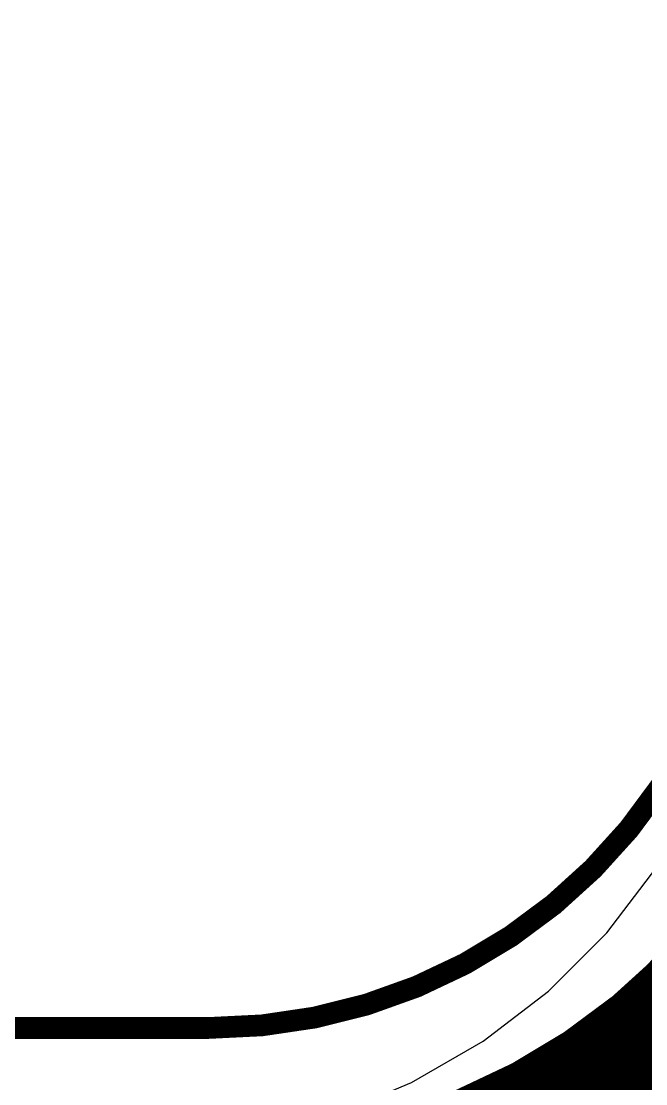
# Model space of a CAD drawing. Header units: millimetres. Extents: x 13 to 259, y -2 to 326.
# Drawn here: x 93.387 to 96.26, y 82.094 to 86.979 of the extents above; entities that cross this region are included whole.
import ezdxf

# ---------------------------------------------------------------- set-up
doc = ezdxf.new("R2010")
doc.units = ezdxf.units.MM
doc.layers.add('ConnectLayer', color=7, linetype='Continuous')
doc.layers.add('Mechanical34', color=56, linetype='Continuous')

msp = doc.modelspace()

# ---------------------------------------------------------------- linework, layer by layer
at = {"layer": 'ConnectLayer'}
for p, q in [((96.08036917999999, 82.78789893999999), (96.31129327999999, 83.08884576)), ((96.08039203999999, 82.7878964), (96.31131868, 83.0888483)), ((95.81213756, 82.51966732), (96.08036917999999, 82.78789893999999)), ((95.81215788, 82.51966223999999), (96.08039203999999, 82.7878964)), ((95.51119074, 82.28874322), (95.81213756, 82.51966732)), ((95.51120598, 82.2887356), (95.81215788, 82.51966223999999)), ((95.18267476, 82.0990738), (95.51119074, 82.28874322)), ((95.18268746, 82.09906871999999), (95.51120598, 82.2887356)), ((94.83221318, 81.95391025999999), (95.18267476, 82.0990738)), ((94.83222333999998, 81.95390517999999), (95.18268746, 82.09906871999999))]:
    msp.add_line(p, q, dxfattribs=at)
at = {"layer": 'ConnectLayer', "const_width": 0.3999992}
for points in [[(87.01197736, 72.58700748), (101.20347806, 86.77850818)], [(87.01197736, 72.58700748), (101.20347806, 86.77850818)], [(92.49664, 78.07167012), (100.48445232, 86.05948244)], [(93.78998005999999, 79.36501018), (100.37498086, 85.95001098)], [(96.04814673999999, 82.14242143999999), (97.9085037, 80.28206448)], [(96.04817214, 82.1424443), (97.90852401999999, 80.28209242)], [(96.04817214, 82.1424443), (97.90852401999999, 80.28209242)], [(96.04817214, 82.1424443), (97.90852401999999, 80.28209242)]]:
    msp.add_lwpolyline(points, dxfattribs=at)
msp.add_lwpolyline([(97.24004174, 84.70000585999999, -0.4140728472703051), (93.90165369999998, 81.36001253999999)], format="xyb", dxfattribs=at)
msp.add_lwpolyline([(97.24004174, 84.70000585999999, -0.4140728472703051), (93.90165369999998, 81.36001253999999)], format="xyb", dxfattribs=at)
msp.add_lwpolyline([(97.24004174, 84.70000585999999, -0.4140728472703051), (93.90165369999998, 81.36001253999999)], format="xyb", dxfattribs=at)
msp.add_lwpolyline([(97.24004174, 84.70000585999999, -0.4140728472703051), (93.90165369999998, 81.36001253999999)], format="xyb", dxfattribs=at)
at = {"layer": 'ConnectLayer', "const_width": 0.1999996}
for points in [[(95.94814693999999, 82.14242143999999, 1), (96.14814654, 82.14242143999999, 1)], [(95.94817234, 82.1424443, 1), (96.14817193999998, 82.1424443, 1)], [(95.94817234, 82.1424443, 1), (96.14817193999998, 82.1424443, 1)], [(95.94817234, 82.1424443, 1), (96.14817193999998, 82.1424443, 1)]]:
    msp.add_lwpolyline(points, format="xyb", close=True, dxfattribs=at)
at = {"layer": 'Mechanical34', "const_width": 0.0999998}
for points in [[(96.74955758, 84.85001317999999, -0.4142135623730951), (94.2495575, 82.3500131)], [(97.19955667999999, 84.69997029999999, -0.4142135623730951), (94.29959803999999, 81.80001166)]]:
    msp.add_lwpolyline(points, format="xyb", dxfattribs=at)
msp.add_lwpolyline([(71.24955523999999, 82.35001056), (94.2495575, 82.3500131)], dxfattribs=at)
at = {"layer": 'Mechanical34', "const_width": 0.0499999}
msp.add_lwpolyline([(94.22455882, 82.3500131, 1), (94.27455617999999, 82.3500131, 1)], format="xyb", close=True, dxfattribs=at)
msp.add_lwpolyline([(94.22455882, 82.3500131, 1), (94.27455617999999, 82.3500131, 1)], format="xyb", close=True, dxfattribs=at)

doc.saveas('drawing.dxf')
